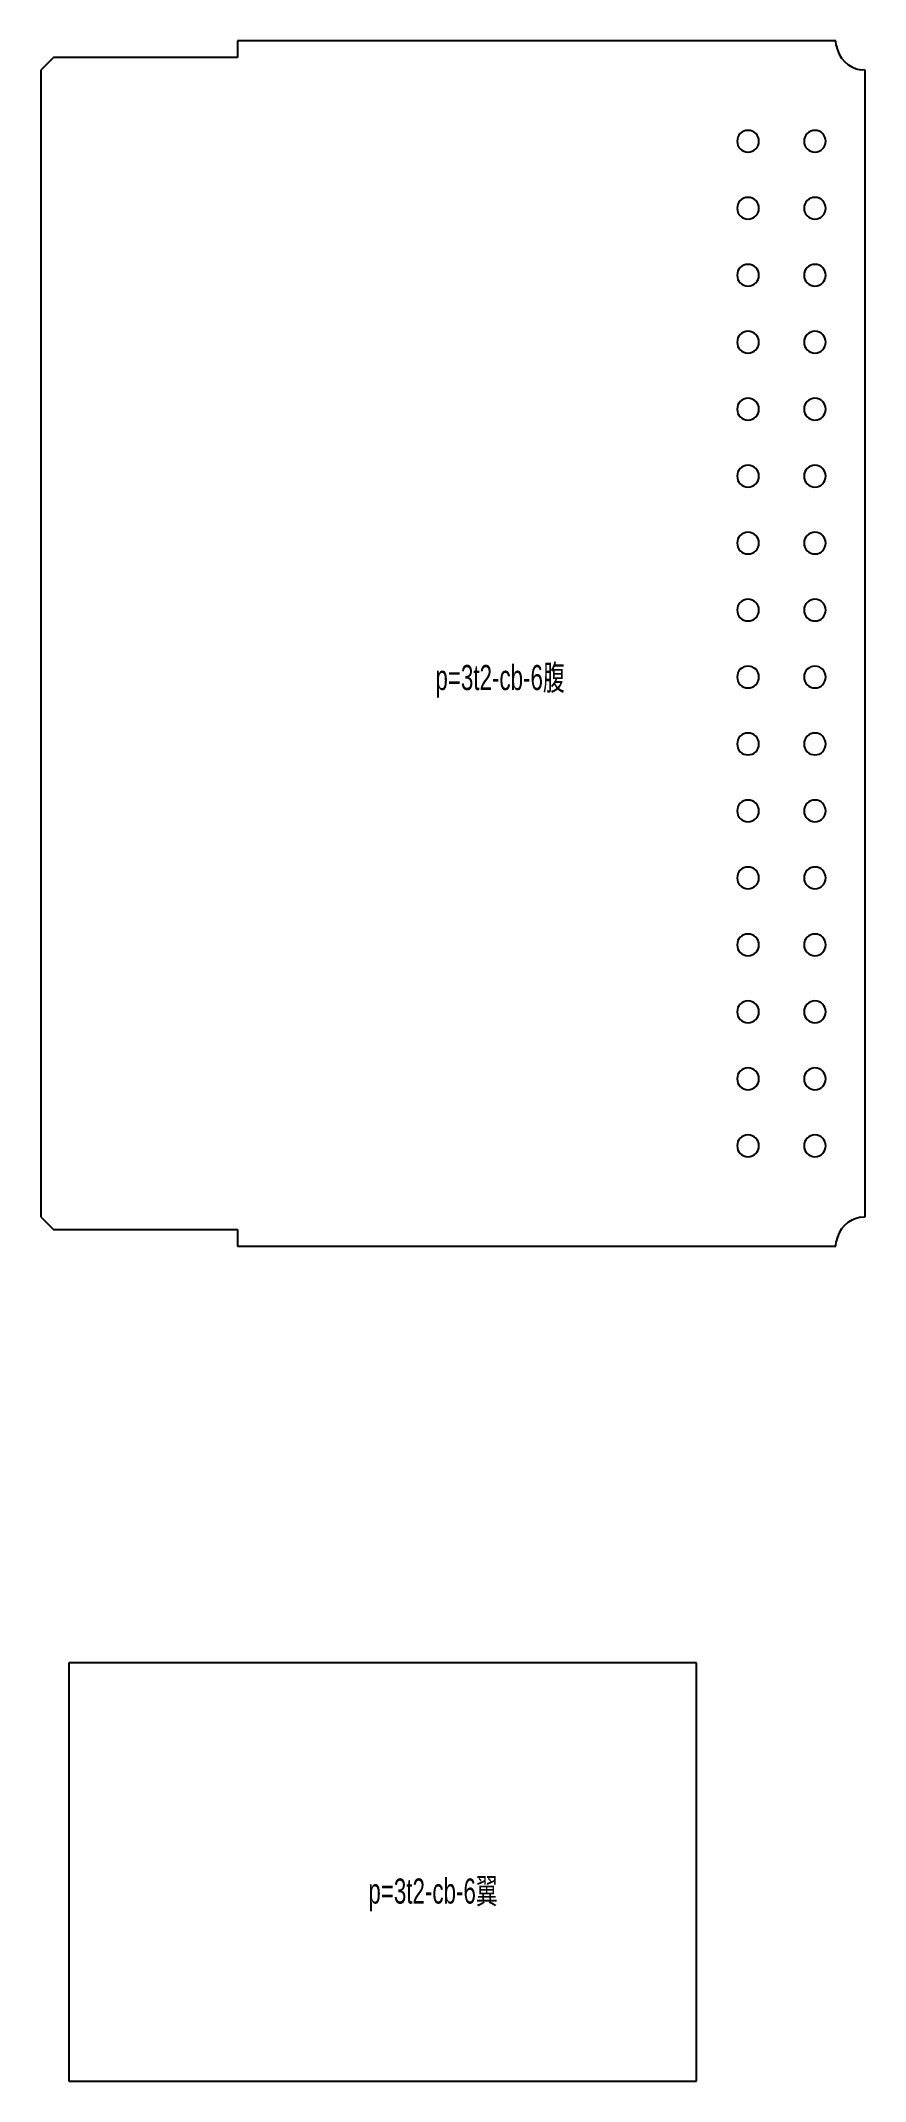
# Model space of a CAD drawing. Header units: millimetres. Extents: x 322 to 1307, y 371 to 2808.
import ezdxf

# ---------------------------------------------------------------- set-up
doc = ezdxf.new("R2010")
doc.units = ezdxf.units.MM
doc.layers.add('PartMark', color=3, linetype='Continuous', lineweight=0)
doc.styles.add('romsim', font='ARIAL.TTF')

msp = doc.modelspace()

# ---------------------------------------------------------------- linework, layer by layer
at = {"color": 7}
for p, q in [((1271.7, 2808.3), (556.7, 2808.3)), ((556.7, 2808.3), (556.7, 2788.3)), ((1272.1, 2802.9), (1271.7, 2808.3)), ((336.7, 2788.3), (321.7, 2773.3)), ((556.7, 2788.3), (336.7, 2788.3)), ((321.7, 2773.3), (321.7, 1403.3)), ((1306.7, 2773.3), (1301.2, 2773.8)), ((1306.7, 1403.3), (1306.7, 2773.3)), ((321.7, 1403.3), (336.7, 1388.3)), ((1301.2, 1402.9), (1306.7, 1403.3)), ((336.7, 1388.3), (556.7, 1388.3)), ((556.7, 1388.3), (556.7, 1368.3)), ((556.7, 1368.3), (1271.7, 1368.3)), ((1271.7, 1368.3), (1272.1, 1373.8)), ((355.2, 870.8), (355.2, 370.8)), ((1105.2, 870.8), (355.2, 870.8)), ((1105.2, 370.8), (1105.2, 870.8)), ((355.2, 370.8), (1105.2, 370.8))]:
    msp.add_line(p, q, dxfattribs=at)
for centre, radius, start, end in [((1306.7, 2808.3), 35, 189, 261), ((1166.7, 2688.3), 13, 0, 180), ((1166.7, 2688.3), 13, 180, 0), ((1246.7, 2688.3), 13, 0, 180), ((1246.7, 2688.3), 13, 180, 0), ((1166.7, 2608.3), 13, 0, 180), ((1166.7, 2608.3), 13, 180, 0), ((1246.7, 2608.3), 13, 0, 180), ((1246.7, 2608.3), 13, 180, 0), ((1166.7, 2528.3), 13, 0, 180), ((1246.7, 2528.3), 13, 0, 180), ((1166.7, 2528.3), 13, 180, 0), ((1246.7, 2528.3), 13, 180, 0), ((1166.7, 2448.3), 13, 0, 180), ((1166.7, 2448.3), 13, 180, 0), ((1246.7, 2448.3), 13, 0, 180), ((1246.7, 2448.3), 13, 180, 0), ((1166.7, 2368.3), 13, 0, 180), ((1166.7, 2368.3), 13, 180, 0), ((1246.7, 2368.3), 13, 0, 180), ((1246.7, 2368.3), 13, 180, 0), ((1166.7, 2288.3), 13, 0, 180), ((1246.7, 2288.3), 13, 0, 180), ((1166.7, 2288.3), 13, 180, 0), ((1246.7, 2288.3), 13, 180, 0), ((1166.7, 2208.3), 13, 0, 180), ((1246.7, 2208.3), 13, 0, 180), ((1166.7, 2208.3), 13, 180, 0), ((1246.7, 2208.3), 13, 180, 0), ((1166.7, 2128.3), 13, 0, 180), ((1166.7, 2128.3), 13, 180, 0), ((1246.7, 2128.3), 13, 0, 180), ((1246.7, 2128.3), 13, 180, 0), ((1166.7, 2048.3), 13, 0, 180), ((1166.7, 2048.3), 13, 180, 0), ((1246.7, 2048.3), 13, 0, 180), ((1246.7, 2048.3), 13, 180, 0), ((1166.7, 1968.3), 13, 0, 180), ((1246.7, 1968.3), 13, 0, 180), ((1166.7, 1968.3), 13, 180, 0), ((1246.7, 1968.3), 13, 180, 0), ((1166.7, 1888.3), 13, 0, 180), ((1246.7, 1888.3), 13, 0, 180), ((1166.7, 1888.3), 13, 180, 0), ((1246.7, 1888.3), 13, 180, 0), ((1166.7, 1808.3), 13, 0, 180), ((1166.7, 1808.3), 13, 180, 0), ((1246.7, 1808.3), 13, 0, 180), ((1246.7, 1808.3), 13, 180, 0), ((1166.7, 1728.3), 13, 0, 180), ((1246.7, 1728.3), 13, 0, 180), ((1166.7, 1728.3), 13, 180, 0), ((1246.7, 1728.3), 13, 180, 0), ((1166.7, 1648.3), 13, 0, 180), ((1246.7, 1648.3), 13, 0, 180), ((1166.7, 1648.3), 13, 180, 0), ((1246.7, 1648.3), 13, 180, 0), ((1166.7, 1568.3), 13, 0, 180), ((1166.7, 1568.3), 13, 180, 0), ((1246.7, 1568.3), 13, 0, 180), ((1246.7, 1568.3), 13, 180, 0), ((1166.7, 1488.3), 13, 0, 180), ((1166.7, 1488.3), 13, 180, 0), ((1246.7, 1488.3), 13, 0, 180), ((1246.7, 1488.3), 13, 180, 0), ((1306.7, 1368.3), 35, 99, 171)]:
    msp.add_arc(centre, radius, start, end, dxfattribs=at)

# ---------------------------------------------------------------- texts
at = {"layer": 'PartMark', "color": 7, "style": 'romsim', "width": 0.6375}
for s, p in [('p=3t2-cb-6腹', (793.2, 2032.7)), ('p=3t2-cb-6翼', (713.1, 583))]:
    msp.add_text(s, height=30, dxfattribs=at).set_placement(p)

doc.saveas('drawing.dxf')
